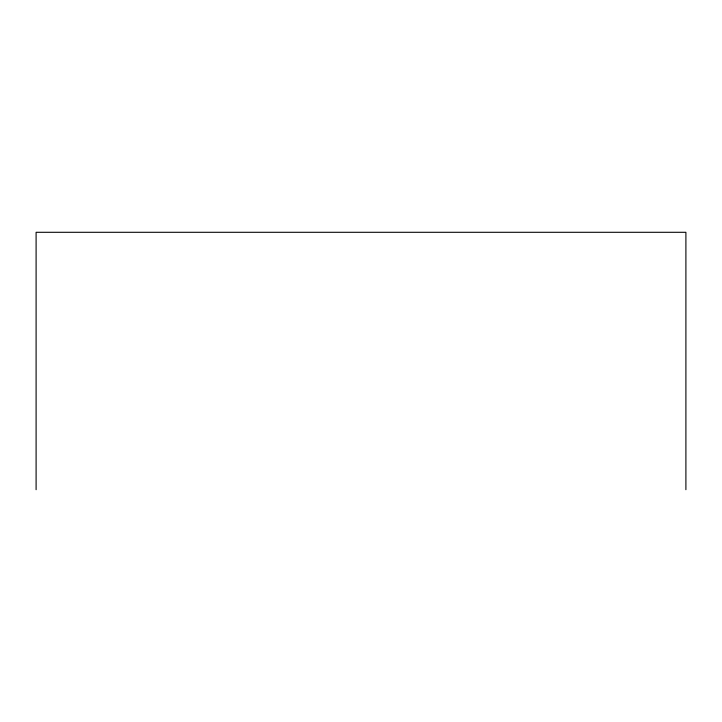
<?xml version="1.0" encoding="UTF-8"?>
<svg xmlns="http://www.w3.org/2000/svg" width="722" height="722" viewBox="0 0 722 722"><rect width="100%" height="100%" fill="white"/><g stroke="black" fill="none" stroke-linecap="round" stroke-linejoin="round"><path stroke-width="1.08" d="M685.9 489.706L685.9 232.294L36.1 232.294L36.1 489.706"/></g></svg>
